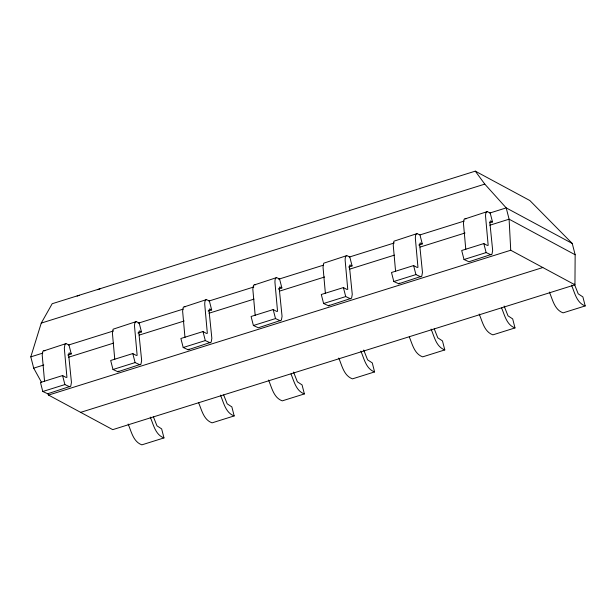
<?xml version="1.0" encoding="UTF-8"?>
<svg xmlns="http://www.w3.org/2000/svg" width="616" height="616" viewBox="0 0 616 616"><rect width="100%" height="100%" fill="white"/><g stroke="black" fill="none" stroke-linecap="round" stroke-linejoin="round"><path stroke-width="0.92" d="M47.609 393.385L48.541 395.072L112.751 429.645L574.944 284.823L575.152 254.755L572.249 243.459L529.845 200.531L475.29 171.148L52.183 303.726L41.257 323.092L30.8 356.864L33.703 368.152L41.58 382.451M67.722 355.032L71.256 353.923L68.946 344.906L65.943 343.62L42.889 351.197L42.204 355.062L44.568 381.45M65.943 343.62L65.003 344.267L64.31 348.132L66.928 377.339L66.02 377.408L62.586 375.552L40.471 382.482L42.789 391.499L47.709 393.763L70.755 386.186L71.441 382.344L68.607 354.369L69.131 352.906L71.256 353.923M136.144 321.621L135.204 322.268L134.65 323.808L134.519 326.134L137.137 355.34L136.221 355.409L132.786 353.561L110.68 360.483L112.99 369.5L117.918 371.764L140.964 364.187L141.649 360.345L138.808 332.37L139.339 330.908L141.464 331.932L139.147 322.907L136.144 321.621L113.098 329.198L112.405 333.064L114.776 359.451M208.131 311.041L211.665 309.933L209.355 300.908L206.352 299.622L183.299 307.199L182.613 311.065L184.977 337.452M206.352 299.622L205.413 300.269L204.859 301.809L204.72 304.135L207.338 333.341L206.429 333.41L202.995 331.562L180.881 338.484L183.198 347.509L188.119 349.765L211.165 342.188L211.85 338.346L209.017 310.372L209.54 308.909L211.665 309.933M117.918 371.764L118.849 371.117M278.332 289.043L281.874 287.934L279.556 278.917L276.553 277.624L253.507 285.2L252.814 289.066L255.186 315.454M276.553 277.624L275.614 278.278L275.059 279.818L274.929 282.143L277.546 311.342L276.638 311.411L273.196 309.563L251.089 316.485L253.399 325.51L258.327 327.766L281.373 320.189L282.059 316.347L279.217 288.373L279.749 286.91L281.874 287.934M188.119 349.765L189.058 349.118M346.762 255.625L345.822 256.279L345.268 257.819L345.129 260.145L347.755 289.343L346.839 289.412L343.405 287.564L321.29 294.494L323.608 303.511L328.528 305.767L351.582 298.19L352.26 294.348L349.426 266.374L349.95 264.911L352.082 265.935L349.765 256.918L346.762 255.625L323.708 263.201L323.023 267.067L325.387 293.455M416.97 233.626L416.023 234.28L415.469 235.82L415.338 238.146L417.956 267.344L417.047 267.413L413.606 265.565L391.499 272.495L393.809 281.512L398.737 283.768L421.783 276.191L422.468 272.349L419.635 244.375L420.158 242.92L422.283 243.936L419.966 234.919L416.97 233.626L393.917 241.203L393.224 245.076L395.595 271.456M328.528 305.767L329.468 305.12M489.835 222.769L492.492 221.937L490.174 212.92L487.171 211.627L464.118 219.211L463.432 223.077L465.796 249.457M487.171 211.627L486.232 212.281L485.678 213.821L485.547 216.147L488.165 245.345L487.248 245.414L483.814 243.566L461.7 250.496L464.017 259.513L468.945 261.769L491.992 254.2L492.669 250.35L489.835 222.376L490.359 220.921L492.492 221.937M398.737 283.768L399.668 283.121M77.085 296.057L79.518 295.295M97.413 289.689L100.139 288.835M41.257 323.092L484.792 184.115L506.206 207.892L572.249 243.459M30.8 356.864L42.727 353.122M68.43 345.068L113.398 330.977M138.177 323.215L183.152 309.124M208.847 301.07L253.815 286.979M278.601 279.217L323.569 265.126M349.264 257.072L394.24 242.981M419.935 234.927L463.987 221.121M489.682 213.074L506.206 207.892L509.101 219.188L510.733 250.242L574.944 284.823M137.922 333.033L141.464 331.932M348.541 267.044L352.082 265.935M418.749 245.045L422.283 243.936M33.703 368.152L43.798 364.995M68.576 357.226L113.544 343.135M139.247 335.081L184.215 320.99M208.993 313.228L253.961 299.137M279.664 291.083L324.632 276.992M349.411 269.231L394.386 255.14M420.081 247.085L465.049 232.994M489.828 225.225L509.101 219.188L575.152 254.755M42.789 391.499L64.896 384.577L69.824 386.833M112.99 369.5L135.104 362.578L140.024 364.834M183.198 347.509L205.305 340.579L210.233 342.835M253.399 325.51L275.514 318.58L280.442 320.836M323.608 303.511L345.722 296.581L350.643 298.837M393.809 281.512L415.923 274.582L420.851 276.838M464.017 259.513L486.132 252.583L491.052 254.839M48.541 395.072L510.733 250.242M80.642 412.358L542.835 267.529M153.446 416.917L156.972 425.825L161.654 428.905L163.971 437.922L141.857 444.852C133.179 441.741 131.377 431.454 128.143 424.054M223.654 394.918L227.181 403.827L231.862 406.907L234.172 415.923L212.066 422.853C203.704 419.889 201.74 410.125 198.691 402.933M293.509 372.025L297.382 381.828L302.063 384.908L304.381 393.924L282.267 400.854C273.589 397.743 271.787 387.456 268.553 380.057M363.71 350.027L367.59 359.829L372.272 362.909L374.582 371.925L352.475 378.855C343.797 375.745 341.995 365.457 338.762 358.058M434.265 328.921L437.791 337.83L442.473 340.91L444.791 349.926L422.676 356.856C414.314 353.892 412.35 344.128 409.301 336.937M504.119 306.029L508 315.831L512.681 318.911L514.991 327.928L492.885 334.858C484.207 331.747 482.405 321.46 479.171 314.06M574.328 284.03L578.201 293.832L582.882 296.912L585.2 305.929L563.086 312.859C554.415 309.748 552.614 299.461 549.372 292.061M465.057 218.557L466.104 218.795M254.446 284.554L255.494 284.792M184.238 306.552L185.285 306.791M43.828 350.55L44.876 350.781M585.2 305.929C576.522 302.818 574.72 292.531 571.486 285.139M514.991 327.928C506.629 324.963 504.666 315.2 501.624 308.015M444.791 349.926C436.113 346.816 434.311 336.529 431.077 329.129M374.582 371.925C365.912 368.815 364.11 358.527 360.868 351.128M304.381 393.924C296.019 390.96 294.055 381.196 291.006 374.012M234.172 415.923C225.495 412.812 223.7 402.525 220.459 395.125M163.971 437.922C155.294 434.811 153.492 424.524 150.258 417.124M475.29 171.148L484.792 184.115M483.814 243.566L486.132 252.583M413.606 265.565L415.923 274.582M343.405 287.564L345.722 296.581M273.196 309.563L275.514 318.58M202.995 331.562L205.305 340.579M132.786 353.561L135.104 362.578M62.586 375.552L64.896 384.577"/></g></svg>
